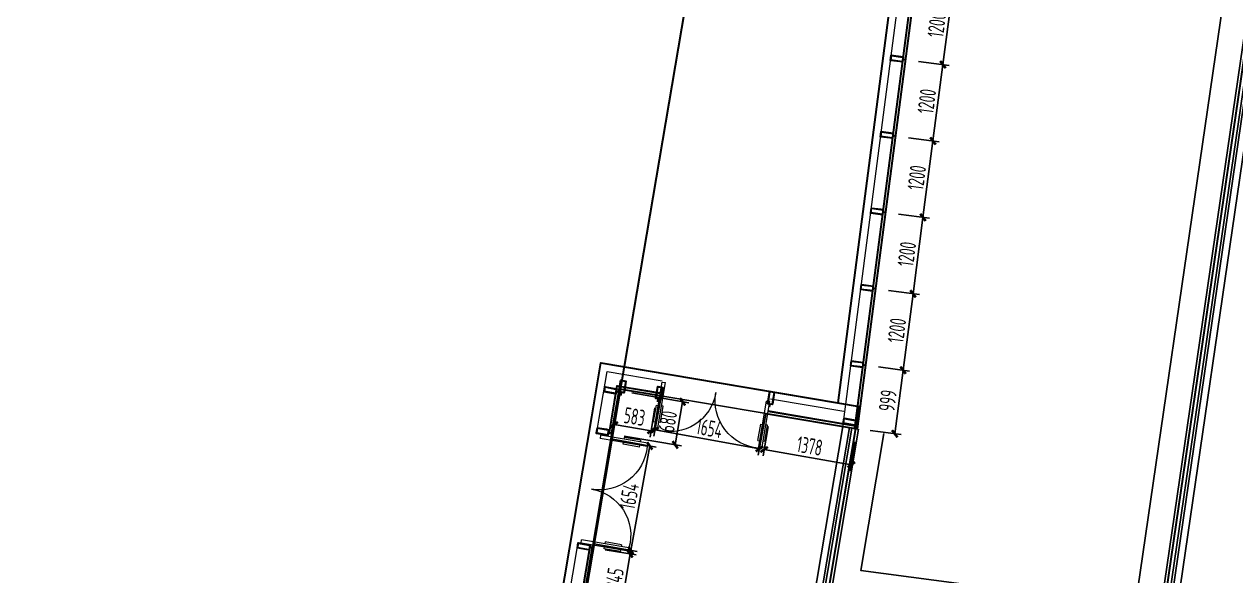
# Model space of a CAD drawing. Extents: x -936 to 12807311, y 101 to 1511157.
# Drawn here: x 12335360 to 12354236, y 1258214 to 1266803 of the extents above; entities that cross this region are included whole.
import ezdxf

# ---------------------------------------------------------------- set-up
doc = ezdxf.new("R2010")
doc.units = 0
doc.header["$LTSCALE"] = 1000
doc.header["$MEASUREMENT"] = 0
for name, color, linetype, lineweight in [('PX-GLAZ-F2$0$PX-GLAZ-F2$0$_EDO-ALUMINIUM-SECTION', 90, 'Continuous', 30), ('PX-GLAZ-F2$0$PX-GLAZ-F2$0$_EDO-ALUMINIUM-VIEW', 94, 'Continuous', 18), ('PX-GLAZ-F2$0$PX-GLAZ-F2$0$_EDO-GLASS-SECTION', 130, 'Continuous', 30), ('PX-GLAZ-F2$0$PX-GLAZ-F2$0$PX-GLAZ-F2$0$板边线', 36, 'Continuous', 30), ('PX-GLAZ-F2$0$PX-GLAZ-F2$0$WINDOW', 4, 'Continuous', 5)]:
    doc.layers.add(name, color=color, linetype=linetype, lineweight=lineweight)
for name, color, linetype in [('PX-GLAZ-F2$0$PX-GLAZ-F2$0$PX-GLAZ-F2$0$G-LINE2', 2, 'Continuous'), ('PX-GLAZ-F2$0$PX-GLAZ-F2$0$PX-GLAZ-F2$0$幕墙线', 104, 'Continuous'), ('PX-GLAZ-F2$0$PX-GLAZ-F2$0$PX-GLAZ-F2$0$平台轮廓', 3, 'Continuous'), ('PX-GLAZ-F2$0$PX-GLAZ-F2$0$PX-GLAZ-F2$0$挑檐', 53, 'Continuous'), ('PX-GLAZ-F2$0$PX-PLAN-F2-T1$0$A-DIMS-150', 1, 'Continuous'), ('PX-GLAZ-F2$0$绿化', 3, 'Continuous')]:
    doc.layers.add(name, color=color, linetype=linetype)
doc.styles.add('PX-GLAZ-F2$0$PX-PLAN-F2-T1$0$XD2008_T3', font='xd-hzs.shx', dxfattribs={"width": 0.7, "bigfont": 'xd-hztxt.shx'})
doc.dimstyles.new('PX-GLAZ-F2$0$PX-PLAN-F2-T1$0$XD300$0&&100', dxfattribs={"dimtxt": 250, "dimasz": 100, "dimexe": 100, "dimexo": 200, "dimgap": 50, "dimtad": 1, "dimdec": 0, "dimzin": 0, "dimdsep": 46, "dimtxsty": 'PX-GLAZ-F2$0$PX-PLAN-F2-T1$0$XD2008_T3', "dimblk": 'PX-GLAZ-F2$0$PX-PLAN-F2-T1$0$_ArchTick', "dimcen": 0.09, "dimclrt": 4, "dimazin": 2, "dimtfac": 1, "dimtdec": 0, "dimtix": 1, "dimtmove": 2, "dimatfit": 3, "dimfxl": 0, "dimtolj": 1, "dimtzin": 0, "dimarcsym": 0})

# ---------------------------------------------------------------- blocks, each defined once
blk = doc.blocks.new('PX-GLAZ-F2$0$PX-GLAZ-F2$0$标准块')
at = {"layer": 'PX-GLAZ-F2$0$PX-GLAZ-F2$0$_EDO-ALUMINIUM-SECTION'}
blk.add_line((0, 0), (0, -46, 0), dxfattribs=at)
at = {"layer": 'PX-GLAZ-F2$0$PX-GLAZ-F2$0$_EDO-ALUMINIUM-SECTION', "extrusion": (1.58294e-17, 0.001776, 0.999998)}
for points in [[(40, -49), (40, -85), (40, -233), (-40, -233), (-40, -85), (-40, -46), (40, -46)], [(37, -49), (37, -85), (37, -85), (37, -230), (-37, -230), (-37, -85), (-37, -85), (-37, -49), (37, -49)]]:
    blk.add_lwpolyline(points, close=True, dxfattribs=at)
blk = doc.blocks.new('PX-GLAZ-F2$0$PX-GLAZ-F2$0$$DorLib2D$00000011')
at = {"lineweight": 13}
for p, q in [((-0.55, 0.383), (-0.55, 0.221)), ((-0.483, 0.383), (-0.483, 0.221)), ((0.483, 0.396), (0.483, 0.235)), ((0.55, 0.396), (0.55, 0.235))]:
    blk.add_line(p, q, dxfattribs=at)
for p, q in [((-0.55, 0.383), (-0.533, 0.383)), ((-0.533, 0.458), (-0.533, -0.009)), ((-0.533, 0.458), (-0.5, 0.458)), ((-0.5, 0.458), (-0.5, -0.009)), ((-0.483, 0.383), (-0.5, 0.383)), ((0.483, 0.396), (0.5, 0.396)), ((0.5, 0.471), (0.5, 0.004)), ((0.533, 0.471), (0.5, 0.471)), ((0.533, 0.471), (0.533, 0.004)), ((0.55, 0.396), (0.533, 0.396)), ((-0.55, 0.221), (-0.533, 0.221)), ((-0.483, 0.221), (-0.5, 0.221)), ((0.483, 0.235), (0.5, 0.235)), ((0.55, 0.235), (0.533, 0.235)), ((0.533, 0.004), (0.5, 0.004)), ((-0.533, -0.009), (-0.5, -0.009))]:
    blk.add_line(p, q)
for centre, radius, start, end in [((0.468, 0.003), 0.468, 86.131, 179.9077), ((-0.45, 0.011), 0.45, 359.1497, 96.4455)]:
    blk.add_arc(centre, radius, start, end, dxfattribs=at)
blk = doc.blocks.new('PX-GLAZ-F2$0$PX-PLAN-F2-T1$0$_ArchTick')
at = {"color": 0, "linetype": 'ByBlock', "const_width": 0.4}
blk.add_lwpolyline([(-0.5, -0.5), (0.5, 0.5)], dxfattribs=at)
blk = doc.blocks.new('*D637')
at = {"layer": 'Defpoints', "color": 0, "transparency": 16777216}
for p in [(12344646, 1261121), (12345221, 1261024, 1), (12345127, 1260471)]:
    blk.add_point(p, dxfattribs=at)
at = {"layer": 'PX-GLAZ-F2$0$PX-PLAN-F2-T1$0$A-DIMS-150', "color": 0, "lineweight": -2, "transparency": 16777216}
for p, q in [((12344612, 1260924), (12344535, 1260469)), ((12345187, 1260827), (12345110, 1260372)), ((12344552, 1260568), (12345127, 1260471))]:
    blk.add_line(p, q, dxfattribs=at)
at = {"layer": 'PX-GLAZ-F2$0$PX-PLAN-F2-T1$0$A-DIMS-150', "color": 0, "lineweight": -2, "transparency": 16777216, "xscale": 100, "yscale": 100, "zscale": 100}
for p, rotation in [((12344552, 1260568), 170.3959303558285), ((12345127, 1260471), 350.3959303558285)]:
    blk.add_blockref('PX-GLAZ-F2$0$PX-PLAN-F2-T1$0$_ArchTick', p, dxfattribs=dict(at, rotation=rotation))
at = {"layer": 'PX-GLAZ-F2$0$PX-PLAN-F2-T1$0$A-DIMS-150', "color": 4, "transparency": 16777216, "insert": (12344869, 1260692), "char_height": 250, "attachment_point": 5, "rotation": 350.3959, "style": 'PX-GLAZ-F2$0$PX-PLAN-F2-T1$0$XD2008_T3'}
blk.add_mtext('\\A1;583', dxfattribs=at)
blk = doc.blocks.new('*D638')
at = {"layer": 'Defpoints', "color": 0, "transparency": 16777216}
for p in [(12345322, 1261226, 0), (12346949, 1260930, 0), (12346815, 1260191)]:
    blk.add_point(p, dxfattribs=at)
at = {"layer": 'PX-GLAZ-F2$0$PX-PLAN-F2-T1$0$A-DIMS-150', "color": 0, "lineweight": -2, "transparency": 16777216}
for p, q in [((12345287, 1261029), (12345170, 1260388)), ((12346914, 1260733), (12346797, 1260092)), ((12345188, 1260487), (12346815, 1260191))]:
    blk.add_line(p, q, dxfattribs=at)
at = {"layer": 'PX-GLAZ-F2$0$PX-PLAN-F2-T1$0$A-DIMS-150', "color": 0, "lineweight": -2, "transparency": 16777216, "xscale": 100, "yscale": 100, "zscale": 100}
for p, rotation in [((12345188, 1260487), 169.6885021992468), ((12346815, 1260191), 349.6885021992468)]:
    blk.add_blockref('PX-GLAZ-F2$0$PX-PLAN-F2-T1$0$_ArchTick', p, dxfattribs=dict(at, rotation=rotation))
at = {"layer": 'PX-GLAZ-F2$0$PX-PLAN-F2-T1$0$A-DIMS-150', "color": 4, "transparency": 16777216, "insert": (12346033, 1260511), "char_height": 250, "attachment_point": 5, "rotation": 349.6885, "style": 'PX-GLAZ-F2$0$PX-PLAN-F2-T1$0$XD2008_T3'}
blk.add_mtext('\\A1;1654', dxfattribs=at)
blk = doc.blocks.new('*D639')
at = {"layer": 'Defpoints', "color": 0, "transparency": 16777216}
for p in [(12346985, 1260733, 1), (12348342, 1260496), (12348246, 1259943)]:
    blk.add_point(p, dxfattribs=at)
at = {"layer": 'PX-GLAZ-F2$0$PX-PLAN-F2-T1$0$A-DIMS-150', "color": 0, "lineweight": -2, "transparency": 16777216}
for p, q in [((12346950, 1260536), (12346871, 1260082)), ((12346888, 1260180), (12348246, 1259943)), ((12348308, 1260299), (12348228, 1259845))]:
    blk.add_line(p, q, dxfattribs=at)
at = {"layer": 'PX-GLAZ-F2$0$PX-PLAN-F2-T1$0$A-DIMS-150', "color": 0, "lineweight": -2, "transparency": 16777216, "xscale": 100, "yscale": 100, "zscale": 100}
for p, rotation in [((12346888, 1260180), 170.1046535220368), ((12348246, 1259943), 350.1046535220368)]:
    blk.add_blockref('PX-GLAZ-F2$0$PX-PLAN-F2-T1$0$_ArchTick', p, dxfattribs=dict(at, rotation=rotation))
at = {"layer": 'PX-GLAZ-F2$0$PX-PLAN-F2-T1$0$A-DIMS-150', "color": 4, "transparency": 16777216, "insert": (12347597, 1260234), "char_height": 250, "attachment_point": 5, "rotation": 350.1047, "style": 'PX-GLAZ-F2$0$PX-PLAN-F2-T1$0$XD2008_T3'}
blk.add_mtext('\\A1;1378', dxfattribs=at)
blk = doc.blocks.new('*D679')
at = {"layer": 'Defpoints', "color": 0, "transparency": 16777216}
for p in [(12349248, 1267440, 41), (12349093, 1266250, 41), (12349673, 1266175)]:
    blk.add_point(p, dxfattribs=at)
at = {"layer": 'PX-GLAZ-F2$0$PX-PLAN-F2-T1$0$A-DIMS-150', "color": 0, "lineweight": -2, "transparency": 16777216}
for p, q in [((12349446, 1267415), (12349927, 1267352)), ((12349828, 1267365), (12349673, 1266175)), ((12349291, 1266225), (12349772, 1266162))]:
    blk.add_line(p, q, dxfattribs=at)
at = {"layer": 'PX-GLAZ-F2$0$PX-PLAN-F2-T1$0$A-DIMS-150', "color": 0, "lineweight": -2, "transparency": 16777216, "xscale": 100, "yscale": 100, "zscale": 100}
for p, rotation in [((12349828, 1267365), 82.57311353580415), ((12349673, 1266175), 262.5731135358042)]:
    blk.add_blockref('PX-GLAZ-F2$0$PX-PLAN-F2-T1$0$_ArchTick', p, dxfattribs=dict(at, rotation=rotation))
at = {"layer": 'PX-GLAZ-F2$0$PX-PLAN-F2-T1$0$A-DIMS-150', "color": 4, "transparency": 16777216, "insert": (12349577, 1266792), "char_height": 250, "attachment_point": 5, "rotation": 82.5731, "style": 'PX-GLAZ-F2$0$PX-PLAN-F2-T1$0$XD2008_T3'}
blk.add_mtext('\\A1;1200', dxfattribs=at)
blk = doc.blocks.new('*D680')
at = {"layer": 'Defpoints', "color": 0, "transparency": 16777216}
for p in [(12349093, 1266250, 41), (12348937, 1265061), (12349518, 1264985)]:
    blk.add_point(p, dxfattribs=at)
at = {"layer": 'PX-GLAZ-F2$0$PX-PLAN-F2-T1$0$A-DIMS-150', "color": 0, "lineweight": -2, "transparency": 16777216}
for p, q in [((12349291, 1266225), (12349772, 1266162)), ((12349673, 1266175), (12349518, 1264985)), ((12349135, 1265035), (12349617, 1264972))]:
    blk.add_line(p, q, dxfattribs=at)
at = {"layer": 'PX-GLAZ-F2$0$PX-PLAN-F2-T1$0$A-DIMS-150', "color": 0, "lineweight": -2, "transparency": 16777216, "xscale": 100, "yscale": 100, "zscale": 100}
for p, rotation in [((12349673, 1266175), 82.57311353580415), ((12349518, 1264985), 262.5731135358042)]:
    blk.add_blockref('PX-GLAZ-F2$0$PX-PLAN-F2-T1$0$_ArchTick', p, dxfattribs=dict(at, rotation=rotation))
at = {"layer": 'PX-GLAZ-F2$0$PX-PLAN-F2-T1$0$A-DIMS-150', "color": 4, "transparency": 16777216, "insert": (12349422, 1265603), "char_height": 250, "attachment_point": 5, "rotation": 82.5731, "style": 'PX-GLAZ-F2$0$PX-PLAN-F2-T1$0$XD2008_T3'}
blk.add_mtext('\\A1;1200', dxfattribs=at)
blk = doc.blocks.new('*D681')
at = {"layer": 'Defpoints', "color": 0, "transparency": 16777216}
for p in [(12348937, 1265061), (12348782, 1263871), (12349362, 1263795)]:
    blk.add_point(p, dxfattribs=at)
at = {"layer": 'PX-GLAZ-F2$0$PX-PLAN-F2-T1$0$A-DIMS-150', "color": 0, "lineweight": -2, "transparency": 16777216}
for p, q in [((12349135, 1265035), (12349617, 1264972)), ((12349518, 1264985), (12349362, 1263795)), ((12348980, 1263845), (12349462, 1263782))]:
    blk.add_line(p, q, dxfattribs=at)
at = {"layer": 'PX-GLAZ-F2$0$PX-PLAN-F2-T1$0$A-DIMS-150', "color": 0, "lineweight": -2, "transparency": 16777216, "xscale": 100, "yscale": 100, "zscale": 100}
for p, rotation in [((12349518, 1264985), 82.57311353580415), ((12349362, 1263795), 262.5731135358042)]:
    blk.add_blockref('PX-GLAZ-F2$0$PX-PLAN-F2-T1$0$_ArchTick', p, dxfattribs=dict(at, rotation=rotation))
at = {"layer": 'PX-GLAZ-F2$0$PX-PLAN-F2-T1$0$A-DIMS-150', "color": 4, "transparency": 16777216, "insert": (12349266, 1264413), "char_height": 250, "attachment_point": 5, "rotation": 82.5731, "style": 'PX-GLAZ-F2$0$PX-PLAN-F2-T1$0$XD2008_T3'}
blk.add_mtext('\\A1;1200', dxfattribs=at)
blk = doc.blocks.new('*D682')
at = {"layer": 'Defpoints', "color": 0, "transparency": 16777216}
for p in [(12348782, 1263871), (12348627, 1262681, 41), (12349207, 1262605)]:
    blk.add_point(p, dxfattribs=at)
at = {"layer": 'PX-GLAZ-F2$0$PX-PLAN-F2-T1$0$A-DIMS-150', "color": 0, "lineweight": -2, "transparency": 16777216}
for p, q in [((12348980, 1263845), (12349462, 1263782)), ((12349362, 1263795), (12349207, 1262605)), ((12348826, 1262655), (12349307, 1262592))]:
    blk.add_line(p, q, dxfattribs=at)
at = {"layer": 'PX-GLAZ-F2$0$PX-PLAN-F2-T1$0$A-DIMS-150', "color": 0, "lineweight": -2, "transparency": 16777216, "xscale": 100, "yscale": 100, "zscale": 100}
for p, rotation in [((12349362, 1263795), 82.57311353580415), ((12349207, 1262605), 262.5731135358042)]:
    blk.add_blockref('PX-GLAZ-F2$0$PX-PLAN-F2-T1$0$_ArchTick', p, dxfattribs=dict(at, rotation=rotation))
at = {"layer": 'PX-GLAZ-F2$0$PX-PLAN-F2-T1$0$A-DIMS-150', "color": 4, "transparency": 16777216, "insert": (12349111, 1263223), "char_height": 250, "attachment_point": 5, "rotation": 82.5731, "style": 'PX-GLAZ-F2$0$PX-PLAN-F2-T1$0$XD2008_T3'}
blk.add_mtext('\\A1;1200', dxfattribs=at)
blk = doc.blocks.new('*D683')
at = {"layer": 'Defpoints', "color": 0, "transparency": 16777216}
for p in [(12348627, 1262681, 41), (12348471, 1261491, 41), (12349052, 1261415)]:
    blk.add_point(p, dxfattribs=at)
at = {"layer": 'PX-GLAZ-F2$0$PX-PLAN-F2-T1$0$A-DIMS-150', "color": 0, "lineweight": -2, "transparency": 16777216}
for p, q in [((12348826, 1262655), (12349307, 1262592)), ((12349207, 1262605), (12349052, 1261415)), ((12348670, 1261465), (12349151, 1261402))]:
    blk.add_line(p, q, dxfattribs=at)
at = {"layer": 'PX-GLAZ-F2$0$PX-PLAN-F2-T1$0$A-DIMS-150', "color": 0, "lineweight": -2, "transparency": 16777216, "xscale": 100, "yscale": 100, "zscale": 100}
for p, rotation in [((12349207, 1262605), 82.57311353580415), ((12349052, 1261415), 262.5731135358042)]:
    blk.add_blockref('PX-GLAZ-F2$0$PX-PLAN-F2-T1$0$_ArchTick', p, dxfattribs=dict(at, rotation=rotation))
at = {"layer": 'PX-GLAZ-F2$0$PX-PLAN-F2-T1$0$A-DIMS-150', "color": 4, "transparency": 16777216, "insert": (12348956, 1262033), "char_height": 250, "attachment_point": 5, "rotation": 82.5731, "style": 'PX-GLAZ-F2$0$PX-PLAN-F2-T1$0$XD2008_T3'}
blk.add_mtext('\\A1;1200', dxfattribs=at)
blk = doc.blocks.new('*D684')
at = {"layer": 'Defpoints', "color": 0, "transparency": 16777216}
for p in [(12348473, 1261491, -151), (12348343, 1260500, 41), (12348923, 1260425)]:
    blk.add_point(p, dxfattribs=at)
at = {"layer": 'PX-GLAZ-F2$0$PX-PLAN-F2-T1$0$A-DIMS-150', "color": 0, "lineweight": -2, "transparency": 16777216}
for p, q in [((12348672, 1261465), (12349151, 1261402)), ((12349052, 1261415), (12348923, 1260425)), ((12348541, 1260474), (12349022, 1260412))]:
    blk.add_line(p, q, dxfattribs=at)
at = {"layer": 'PX-GLAZ-F2$0$PX-PLAN-F2-T1$0$A-DIMS-150', "color": 0, "lineweight": -2, "transparency": 16777216, "xscale": 100, "yscale": 100, "zscale": 100}
for p, rotation in [((12349052, 1261415), 82.57311353580405), ((12348923, 1260425), 262.5731135358041)]:
    blk.add_blockref('PX-GLAZ-F2$0$PX-PLAN-F2-T1$0$_ArchTick', p, dxfattribs=dict(at, rotation=rotation))
at = {"layer": 'PX-GLAZ-F2$0$PX-PLAN-F2-T1$0$A-DIMS-150', "color": 4, "transparency": 16777216, "insert": (12348814, 1260942), "char_height": 250, "attachment_point": 5, "rotation": 82.5731, "style": 'PX-GLAZ-F2$0$PX-PLAN-F2-T1$0$XD2008_T3'}
blk.add_mtext('\\A1;999', dxfattribs=at)
blk = doc.blocks.new('*D581')
at = {"layer": 'Defpoints', "color": 0, "transparency": 16777216}
for p in [(12344215, 1258652, 41), (12344798, 1258555), (12344076, 1257819, 48)]:
    blk.add_point(p, dxfattribs=at)
at = {"layer": 'PX-GLAZ-F2$0$PX-PLAN-F2-T1$0$A-DIMS-150', "color": 0, "lineweight": -2, "transparency": 16777216}
for p, q in [((12344412, 1258619), (12344896, 1258539)), ((12344659, 1257722), (12344798, 1258555)), ((12344273, 1257786), (12344757, 1257705))]:
    blk.add_line(p, q, dxfattribs=at)
at = {"layer": 'PX-GLAZ-F2$0$PX-PLAN-F2-T1$0$A-DIMS-150', "color": 0, "lineweight": -2, "transparency": 16777216, "xscale": 100, "yscale": 100, "zscale": 100}
for p, rotation in [((12344798, 1258555), 80.5377125709371), ((12344659, 1257722), 260.5377125709372)]:
    blk.add_blockref('PX-GLAZ-F2$0$PX-PLAN-F2-T1$0$_ArchTick', p, dxfattribs=dict(at, rotation=rotation))
at = {"layer": 'PX-GLAZ-F2$0$PX-PLAN-F2-T1$0$A-DIMS-150', "color": 4, "transparency": 16777216, "insert": (12344555, 1258167), "char_height": 250, "attachment_point": 5, "rotation": 80.5377, "style": 'PX-GLAZ-F2$0$PX-PLAN-F2-T1$0$XD2008_T3'}
blk.add_mtext('\\A1;845', dxfattribs=at)
blk = doc.blocks.new('*D582')
at = {"layer": 'Defpoints', "color": 0, "transparency": 16777216}
for p in [(12344336, 1260375, 49), (12345105, 1260236), (12344040, 1258749, 49)]:
    blk.add_point(p, dxfattribs=at)
at = {"layer": 'PX-GLAZ-F2$0$PX-PLAN-F2-T1$0$A-DIMS-150', "color": 0, "lineweight": -2, "transparency": 16777216}
for p, q in [((12344532, 1260340), (12345203, 1260218)), ((12344809, 1258609), (12345105, 1260236)), ((12344237, 1258713), (12344907, 1258591))]:
    blk.add_line(p, q, dxfattribs=at)
at = {"layer": 'PX-GLAZ-F2$0$PX-PLAN-F2-T1$0$A-DIMS-150', "color": 0, "lineweight": -2, "transparency": 16777216, "xscale": 100, "yscale": 100, "zscale": 100}
for p, rotation in [((12345105, 1260236), 79.68870970964466), ((12344809, 1258609), 259.6887097096446)]:
    blk.add_blockref('PX-GLAZ-F2$0$PX-PLAN-F2-T1$0$_ArchTick', p, dxfattribs=dict(at, rotation=rotation))
at = {"layer": 'PX-GLAZ-F2$0$PX-PLAN-F2-T1$0$A-DIMS-150', "color": 4, "transparency": 16777216, "insert": (12344784, 1259453), "char_height": 250, "attachment_point": 5, "rotation": 79.6887, "style": 'PX-GLAZ-F2$0$PX-PLAN-F2-T1$0$XD2008_T3'}
blk.add_mtext('\\A1;1654', dxfattribs=at)
blk = doc.blocks.new('*D583')
at = {"layer": 'Defpoints', "color": 0, "transparency": 16777216}
for p in [(12344627, 1261094, 41), (12344511, 1260423, 41), (12345502, 1260253)]:
    blk.add_point(p, dxfattribs=at)
at = {"layer": 'PX-GLAZ-F2$0$PX-PLAN-F2-T1$0$A-DIMS-150', "color": 0, "lineweight": -2, "transparency": 16777216}
for p, q in [((12344824, 1261060), (12345716, 1260907)), ((12345617, 1260924), (12345502, 1260253)), ((12344709, 1260390), (12345601, 1260236))]:
    blk.add_line(p, q, dxfattribs=at)
at = {"layer": 'PX-GLAZ-F2$0$PX-PLAN-F2-T1$0$A-DIMS-150', "color": 0, "lineweight": -2, "transparency": 16777216, "xscale": 100, "yscale": 100, "zscale": 100}
for p, rotation in [((12345617, 1260924), 80.2618458540663), ((12345502, 1260253), 260.2618458540663)]:
    blk.add_blockref('PX-GLAZ-F2$0$PX-PLAN-F2-T1$0$_ArchTick', p, dxfattribs=dict(at, rotation=rotation))
at = {"layer": 'PX-GLAZ-F2$0$PX-PLAN-F2-T1$0$A-DIMS-150', "color": 4, "transparency": 16777216, "insert": (12345387, 1260618), "char_height": 250, "attachment_point": 5, "rotation": 80.2618, "style": 'PX-GLAZ-F2$0$PX-PLAN-F2-T1$0$XD2008_T3'}
blk.add_mtext('\\A1;680', dxfattribs=at)
blk = doc.blocks.new('PX-GLAZ-F2')
at = {"layer": 'PX-GLAZ-F2$0$绿化', "ltscale": 100}
h = blk.add_hatch(dxfattribs=at)
h.set_pattern_fill('CROSS', color=256, scale=200)
h.set_pattern_definition([(0, (0, 0), (317.5, 317.5), [158.75, -476.25]), (90, (79.38, -79.38), (-317.5, 317.5), [158.75, -476.25])])
edge = h.paths.add_edge_path()
edge.add_spline(control_points=[(12248706, 1227659.1), (12249131.2, 1228506.9), (12249645.7, 1229303.6), (12250243.3, 1230039.9)], knot_values=[0, 0, 0, 0, 0.216924, 0.216924, 0.216924, 0.216924], weights=[1, 0.9960825, 0.9960825, 1], degree=3, periodic=0)
edge.add_spline(control_points=[(12250243.3, 1230039.9), (12252309.9, 1232880.9), (12254376.5, 1235721.8), (12256443.1, 1238562.8)], knot_values=[0.216924, 0.216924, 0.216924, 0.216924, 1.216924, 1.216924, 1.216924, 1.216924], weights=[1, 1, 1, 1], degree=3, periodic=0)
edge.add_spline(control_points=[(12256443.1, 1238562.8), (12256855.1, 1239129.1), (12257479, 1239447.2), (12258179.2, 1239448.1)], knot_values=[1.216924, 1.216924, 1.216924, 1.216924, 2.1576116, 2.1576116, 2.1576116, 2.1576116], weights=[1, 0.9276084, 0.9276084, 1], degree=3, periodic=0)
edge.add_spline(control_points=[(12258179.2, 1239448.1), (12258879.5, 1239448.9), (12259504.2, 1239132.3), (12259917.5, 1238567)], knot_values=[2.1576116, 2.1576116, 2.1576116, 2.1576116, 3.0982992, 3.0982992, 3.0982992, 3.0982992], weights=[1, 0.9276084, 0.9276084, 1], degree=3, periodic=0)
edge.add_spline(control_points=[(12259917.5, 1238567), (12260548, 1237710.5), (12261178.5, 1236854), (12261808.9, 1235997.5)], knot_values=[3.0982992, 3.0982992, 3.0982992, 3.0982992, 4.0982992, 4.0982992, 4.0982992, 4.0982992], weights=[1, 1, 1, 1], degree=3, periodic=0)
edge.add_spline(control_points=[(12261808.9, 1235997.5), (12263521.2, 1233671.3), (12265804.9, 1231902.8), (12268485.4, 1230826.9)], knot_values=[4.0982992, 4.0982992, 4.0982992, 4.0982992, 4.6528594, 4.6528594, 4.6528594, 4.6528594], weights=[1, 0.9745357, 0.9745357, 1], degree=3, periodic=0)
edge.add_spline(control_points=[(12268485.4, 1230826.9), (12268662.4, 1231007.2), (12268731.6, 1231250.2), (12268676.3, 1231496.7)], knot_values=[4.6528594, 4.6528594, 4.6528594, 4.6528594, 5.6498533, 5.6498533, 5.6498533, 5.6498533], weights=[1, 0.9188681, 0.9188681, 1], degree=3, periodic=0)
edge.add_spline(control_points=[(12268676.3, 1231496.7), (12268617.1, 1231738.6), (12268468.8, 1231938.7), (12268254.4, 1232065.5)], knot_values=[5.6498533, 5.6498533, 5.6498533, 5.6498533, 6.4465126, 6.4465126, 6.4465126, 6.4465126], weights=[1, 0.9478068, 0.9478068, 1], degree=3, periodic=0)
edge.add_spline(control_points=[(12268254.4, 1232065.5), (12267103.1, 1232776.1), (12266083.6, 1233665.5), (12265223.4, 1234709.7)], knot_values=[6.4465126, 6.4465126, 6.4465126, 6.4465126, 6.7752636, 6.7752636, 6.7752636, 6.7752636], weights=[1, 0.9910138, 0.9910138, 1], degree=3, periodic=0)
edge.add_spline(control_points=[(12265223.4, 1234709.7), (12264096, 1236051.5), (12262129.6, 1238391.9), (12260372, 1242231), (12256480.6, 1243543.3), (12252849.4, 1241495), (12250340.6, 1238037), (12248070.6, 1234565), (12247519.7, 1230670.2), (12248353, 1228555.3), (12248706, 1227659.1)], knot_values=[6.7752636, 6.7752636, 6.7752636, 6.7752636, 5292.8749688, 9226.3852839, 12034.2999802, 16515.783225, 20509.8368597, 24941.2220346, 28831.152857, 31691.1016259, 31691.1016259, 31691.1016259, 31691.1016259], weights=[1, 1, 1, 1, 1, 1, 1, 1, 1, 1, 1], degree=3, periodic=0)
edge = h.paths.add_edge_path()
edge.add_line((12350572.1, 1250171.9), (12345847.5, 1250548.3))
edge.add_line((12345847.5, 1250548.3), (12342141.8, 1229321))
edge.add_arc((12336175.4, 1230692.1), 6121.9, 302.60421, 347.05847, ccw=False)
edge.add_arc((12345389.7, 1216855.3), 10503.8, 124.27677, 148.99986)
edge.add_arc((12344287.8, 1217517.4), 9218.3, 148.99986, 195.78563)
edge.add_arc((12226671.4, 1184267.2), 113007.7, 14.3349, 15.785626, ccw=False)
edge.add_arc((12324166, 1209181.5), 12380.1, -17.80782, 14.3349, ccw=False)
edge.add_line((12335952.9, 1205395.4), (12334257.7, 1200117.8))
edge.add_arc((12334246.6, 1197712), 2405.9, 11.27506, 89.73573, ccw=False)
edge.add_arc((12335021.7, 1197866.5), 1615.6, -9.56278, 11.27506, ccw=False)
edge.add_arc((12318788.1, 1200601.3), 18077.9, 349.66451, 350.43722, ccw=False)
edge.add_line((12336572.7, 1197357.9), (12337158.7, 1197228.4))
edge.add_line((12337158.7, 1197228.4), (12338932.8, 1205257.3))
edge.add_arc((12331756, 1206843.1), 7350, 347.53975, 385.14259)
edge.add_line((12338409.6, 1209966), (12337135.1, 1212681.5))
edge.add_arc((12343155, 1215506.9), 6650, 136.3842, 205.14259, ccw=False)
edge.add_line((12338340.5, 1220094.1), (12341350.4, 1223253.1))
edge.add_arc((12336029.1, 1228323.2), 7350, 316.3842, 350.09754)
edge.add_line((12343269.6, 1227059.2), (12347090.2, 1248944.5))
edge.add_line((12347090.2, 1248944.5), (12351754.6, 1248573))
edge.add_arc((12350316, 1248745.8), 1448.9, 353.14964, 439.81841)
edge = h.paths.add_edge_path()
edge.add_line((12329890.5, 1220636.8), (12332760, 1212631.4))
edge.add_line((12332760, 1212631.4), (12329676.6, 1211775.2))
edge.add_line((12329676.6, 1211775.2), (12331314.6, 1212230))
edge.add_line((12331314.6, 1212230), (12332557.8, 1207752.6))
edge.add_line((12332557.8, 1207752.6), (12330392.5, 1207151.4))
edge.add_arc((12335853.3, 1214426.6), 9096.6, 186.95866, 233.10806, ccw=False)
edge.add_arc((12340898.8, 1215042.4), 14179.5, 162.97302, 186.95866, ccw=False)
edge.add_arc((12329376.2, 1218571.1), 2128.8, 76.01983, 162.97302, ccw=False)
edge = h.paths.add_edge_path()
edge.add_spline(control_points=[(12297159.8, 1230058.2), (12297328.4, 1230848.4), (12297611.5, 1232175), (12298661.8, 1234113.7), (12300752.4, 1233643.1), (12302179.5, 1231710.5), (12305502.7, 1231446.7), (12308858, 1230950.4), (12312135.6, 1229259.9), (12315220.2, 1226420), (12318080.9, 1222865.1), (12322418.9, 1219690.6), (12322542.4, 1214282.7), (12320895.5, 1209063.7), (12315723.8, 1207150.9), (12311909, 1207413.1), (12309758.9, 1207758.4), (12309129.1, 1207859.5), (12310995.9, 1207584.2), (12312844.4, 1207963.6), (12314451.8, 1208952), (12317354.8, 1210737), (12318732.3, 1213854), (12318097.8, 1217202.3), (12317569.7, 1221919.1), (12314841.7, 1225803.1), (12310583.9, 1227900.3), (12307035.2, 1229914.1), (12303029.1, 1230689.2), (12298985.3, 1230144.5), (12298893.7, 1229984.7), (12298802.1, 1229824.9), (12298710.5, 1229665.1), (12298697.1, 1229625.6), (12298683.7, 1229586), (12298670.3, 1229546.5), (12298166.8, 1229717.1), (12297663.3, 1229887.7), (12297159.8, 1230058.2)], knot_values=[0, 0, 0, 0, 2509.7004078, 4213.3598332, 5630.1776835, 7984.5189108, 11137.8176945, 14924.0914678, 18297.5573608, 21965.6588708, 27403.8026942, 32175.7889264, 37032.3805134, 42474.2608416, 47438.6991661, 52055.119781, 53967.6326245, 53967.6326245, 53967.6326245, 53968.3303403, 53968.3303403, 53968.3303403, 53969.5371147, 53969.5371147, 53969.5371147, 53970.5387264, 53970.5387264, 53970.5387264, 53971.188756, 53971.188756, 53971.188756, 53972.188756, 53972.188756, 53972.188756, 53973.188756, 53973.188756, 53973.188756, 53974.188756, 53974.188756, 53974.188756, 53974.188756], weights=[1, 1, 1, 1, 1, 1, 1, 1, 1, 1, 1, 1, 1, 1, 1, 1, 1, 1, 0.9598425, 0.9598425, 1, 0.8822789, 0.8822789, 1, 0.9181306, 0.9181306, 1, 0.9650973, 0.9650973, 1, 1, 1, 1, 1, 1, 1, 1, 1, 1], degree=3, periodic=0)
edge = h.paths.add_edge_path()
edge.add_arc((12264417, 1231062), 31784.2, 288.69408, 306.13039)
edge.add_arc((12282712.2, 1205688.8), 536.1, 326.20587, 388.29705)
edge.add_arc((12282257.3, 1205342), 1104.7, 32.95484, 44.08798)
edge.add_arc((12296904.8, 1178998.3), 30446.8, 117.06634, 124.81688)
edge.add_arc((12270335.2, 1229379), 26995.3, 242.81788, 289.89359, ccw=False)
edge.add_arc((12269712.4, 1219643.1), 18465.3, 214.97876, 230.64533, ccw=False)
edge.add_arc((12280518, 1228316.3), 32304.1, 208.46123, 216.59643, ccw=False)
edge.add_line((12252118.2, 1212921.4), (12251073.7, 1212284.2))
edge.add_arc((12251548.3, 1211765), 703.4, 132.4299, 196.5559)
edge.add_arc((12269478.4, 1221332.5), 21012.7, 207.7011, 284.11957)
edge = h.paths.add_edge_path()
edge.add_arc((12233920.3, 1265851.6), 16144.8, -7.15606, 23.05907, ccw=False)
edge.add_arc((12272144.2, 1259604.6), 22605.3, 169.19974, 186.44518)
edge.add_line((12249681.8, 1257067.1), (12250208.3, 1252638.7))
edge.add_line((12250208.3, 1252638.7), (12250862.7, 1252716.6))
edge.add_arc((12273478.7, 1255109.2), 22742.2, 165.02933, 186.03914, ccw=False)
edge.add_arc((12521635.5, 1188752), 279617.8, 164.395979, 165.029333, ccw=False)
edge.add_arc((12246304.4, 1265646.6), 6249.3, 344.39598, 373.49578)
edge.add_arc((12241392.1, 1264467.7), 11301.1, 13.49578, 45.22187)
edge.add_line((12249352.2, 1272489.7), (12248777.5, 1272176.5))
edge.add_spline(control_points=[(12272311.3, 1185673.5), (12273059.3, 1190105.5), (12273807.4, 1194537.4), (12273916.6, 1195057.1), (12273551.9, 1195443.1), (12273187.2, 1195829.1), (12272662.2, 1195749.5), (12269776.4, 1195164.7), (12266890.5, 1194579.8), (12265653.8, 1194222), (12265338.4, 1192973.8), (12264835.5, 1189992.8), (12264332.5, 1187011.7), (12264187.7, 1185999.1), (12265170.5, 1185715.3), (12268131.7, 1185215.7), (12271092.9, 1184716.1), (12272121.2, 1184661.4), (12272311.3, 1185673.5)], knot_values=[0, 0, 0, 1, 1, 1.9642314, 1.9642314, 2.9284628, 2.9284628, 3.9284628, 3.9284628, 4.9701511, 4.9701511, 5.9701511, 5.9701511, 7.4018385, 7.4018385, 8.4018385, 8.4018385, 9.840172, 9.840172, 9.840172], weights=[1, 1, 1, 0.886016, 1, 0.886016, 1, 1, 1, 0.8673994, 1, 1, 1, 0.7545398, 1, 1, 1, 0.7523549, 1], degree=2, periodic=0)
at = {"layer": 'PX-GLAZ-F2$0$PX-GLAZ-F2$0$_EDO-ALUMINIUM-VIEW'}
for points in [[(12348297, 1260506), (12350133.6, 1274585.5, 0.1994372), (12348661.1, 1280032.7, 0.1886803), (12344064.3, 1282788.9), (12340714, 1283356.7)], [(12348111.5, 1260530.2), (12349948.1, 1274609.7, 0.1994372), (12348513.1, 1279918.3, 0.1886803), (12344033.1, 1282604.4), (12340682.7, 1283172.2)]]:
    blk.add_lwpolyline(points, format="xyb", dxfattribs=at)
for points, elevation in [([(12344282.3, 1260451.5), (12344318.7, 1260666.7), (12344441.5, 1261394.2), (12345299.4, 1261249.4)], 41.4), ([(12344466.1, 1260420.5), (12344502.6, 1260635.7), (12344594.3, 1261179.3), (12345268.3, 1261065.6)], 41.4), ([(12346986.1, 1260969.3), (12348129.3, 1260776.4)], 1.5), ([(12346952.8, 1260785.5), (12348350, 1260549.8)], 2.9)]:
    blk.add_lwpolyline(points, dxfattribs=dict(at, elevation=elevation))
at = {"layer": 'PX-GLAZ-F2$0$PX-GLAZ-F2$0$_EDO-ALUMINIUM-VIEW', "elevation": 41.4}
for points in [[(12341277.8, 1242633.8, 0.000176), (12341283.3, 1242670.5), (12343992.7, 1258729.4)], [(12341462.1, 1242603, 0.0001825), (12341467.8, 1242641.3), (12344176.9, 1258698.3)]]:
    blk.add_lwpolyline(points, format="xyb", dxfattribs=at)
at = {"layer": 'PX-GLAZ-F2$0$PX-GLAZ-F2$0$_EDO-GLASS-SECTION', "elevation": 41.4}
for points in [[(12340357.2, 1235801.2), (12352887.6, 1309653.9)], [(12344472, 1260419.5), (12344508.5, 1260634.7), (12344599.2, 1261172.4), (12345267.3, 1261059.7)], [(12344511.5, 1260412.9), (12344547.9, 1260628), (12344632, 1261126.3), (12345260.7, 1261020.2)], [(12346944.6, 1260736.1), (12348343.6, 1260500.1)], [(12346951.3, 1260775.5), (12348309.1, 1260546.5)]]:
    blk.add_lwpolyline(points, dxfattribs=at)
at = {"layer": 'PX-GLAZ-F2$0$PX-GLAZ-F2$0$_EDO-GLASS-SECTION'}
for points in [[(12348302.4, 1260505.3), (12350138.9, 1274584.8, 0.1994372), (12348665.4, 1280036, 0.1886803), (12344065.1, 1282794.2), (12340714.9, 1283362)], [(12348342, 1260500.2), (12350178.6, 1274579.6, 0.1994372), (12348697.1, 1280060.4, 0.1886803), (12344071.8, 1282833.7), (12340723, 1283398.6)]]:
    blk.add_lwpolyline(points, format="xyb", dxfattribs=at)
for points, elevation in [([(12341466.9, 1242602.1, 0.0001829), (12341472.6, 1242640.5), (12344181.7, 1258697.5)], 41.4), ([(12341505.7, 1242595.8, 0.0001841), (12341511.4, 1242634.4), (12344220.5, 1258691)], 48.8)]:
    blk.add_lwpolyline(points, format="xyb", dxfattribs=dict(at, elevation=elevation))
at = {"layer": 'PX-GLAZ-F2$0$PX-GLAZ-F2$0$PX-GLAZ-F2$0$G-LINE2'}
for points in [[(12348216.4, 1260520.8), (12347762.5, 1257830.7), (12353128.4, 1257117.5), (12356643.2, 1281243.6)], [(12348255.8, 1260514.1), (12347808.9, 1257864.9), (12353094.5, 1257162.4), (12356597, 1281204.1)]]:
    blk.add_lwpolyline(points, dxfattribs=at)
at = {"layer": 'PX-GLAZ-F2$0$PX-GLAZ-F2$0$PX-GLAZ-F2$0$幕墙线'}
blk.add_lwpolyline([(12350178.6, 1274579.6), (12348342, 1260500.2), (12344631.3, 1261126.2), (12344547.2, 1260628), (12344199.6, 1258567.5), (12341511.4, 1242634.2, -0.009871), (12341163.2, 1240570.3)], format="xyb", dxfattribs=at)
at = {"layer": 'PX-GLAZ-F2$0$PX-GLAZ-F2$0$PX-GLAZ-F2$0$平台轮廓'}
blk.add_lwpolyline([(12348753.3, 1260430.8), (12348393.4, 1258297.2), (12352666.2, 1257729.3), (12356013.5, 1280705.6)], dxfattribs=at)
at = {"layer": 'PX-GLAZ-F2$0$PX-GLAZ-F2$0$PX-GLAZ-F2$0$挑檐'}
for points in [[(12348112.9, 1260538.3), (12347640.9, 1257740.9), (12353217.4, 1256999.8), (12356764.4, 1281347.1)], [(12348359.4, 1260496.7), (12347930.5, 1257954.6), (12353005.6, 1257280.1), (12356475.8, 1281100.6)]]:
    blk.add_lwpolyline(points, dxfattribs=at)
at = {"layer": 'PX-GLAZ-F2$0$PX-GLAZ-F2$0$PX-GLAZ-F2$0$板边线', "color": 30}
blk.add_lwpolyline([(12340818.6, 1240631.9, 0.0099037), (12341165.7, 1242689), (12343854.5, 1258625.7), (12344202.1, 1260686.2), (12344344.4, 1261529.6), (12348368.4, 1260850.7), (12347872.6, 1257911.9), (12353048, 1257224.1), (12356660.4, 1282021.1), (12354828.6, 1284165.2), (12356934.3, 1285964.3), (12360293, 1308488), (12363496, 1307683.7), (12354772.2, 1247863.5), (12351758.3, 1248372), (12347255.9, 1248730.7), (12343466.6, 1227024.9, -0.1481725)], format="xyb", dxfattribs=at)
at = {"layer": 'PX-GLAZ-F2$0$PX-GLAZ-F2$0$PX-GLAZ-F2$0$板边线'}
blk.add_lwpolyline([(12340818.6, 1240631.9, 0.0099037), (12341165.7, 1242689), (12343854.5, 1258625.7), (12344202.1, 1260686.2), (12344344.4, 1261529.6), (12348042, 1260905.7), (12349831.5, 1274624.9, 0.1994372), (12348420.1, 1279846.5, 0.1886803), (12344013.6, 1282488.5), (12330559.5, 1284758.4), (12326662.5, 1261637), (12326366.1, 1261687), (12326283.4, 1261184.7), (12323228.6, 1261701.7)], format="xyb", dxfattribs=at)
at = {"layer": 'PX-GLAZ-F2$0$PX-GLAZ-F2$0$_EDO-ALUMINIUM-SECTION', "extrusion": (4.31016e-08, -5.62563e-09, 1), "rotation": 262.5682176164657}
for p in [(12349094.3, 1266250.3, -150.4), (12348939, 1265060.4, -150.4), (12348783.8, 1263870.4, -150.4), (12348628.6, 1262680.5, -150.4), (12348473.4, 1261490.6, -150.4)]:
    blk.add_blockref('PX-GLAZ-F2$0$PX-GLAZ-F2$0$标准块', p, dxfattribs=at)
at = {"layer": 'PX-GLAZ-F2$0$PX-GLAZ-F2$0$_EDO-ALUMINIUM-SECTION', "extrusion": (0.04907, -0.010037, 0.998745)}
for p, rotation in [((3709255.2, -11826678.5, 593142.5), 91.98050535714444), ((3709274.1, -11827263.1, 593128.4), 91.98050535714448)]:
    blk.add_blockref('PX-GLAZ-F2$0$PX-GLAZ-F2$0$标准块', p, dxfattribs=dict(at, rotation=rotation))
at = {"layer": 'PX-GLAZ-F2$0$PX-GLAZ-F2$0$_EDO-ALUMINIUM-SECTION', "extrusion": (-0.152871, -0.151477, 0.976568), "rotation": 305.0445280574389}
blk.add_blockref('PX-GLAZ-F2$0$PX-GLAZ-F2$0$标准块', (7793108.7, 9430219, -2078121.6), dxfattribs=at)
at = {"layer": 'PX-GLAZ-F2$0$PX-GLAZ-F2$0$_EDO-ALUMINIUM-SECTION', "extrusion": (-0.049686, 0.006318, 0.998745), "xscale": -1.000000000000002, "rotation": 268.0194946428552}
blk.add_blockref('PX-GLAZ-F2$0$PX-GLAZ-F2$0$标准块', (-2808255.1, 12074127.1, -605506.3), dxfattribs=at)
at = {"layer": 'PX-GLAZ-F2$0$PX-GLAZ-F2$0$_EDO-ALUMINIUM-SECTION', "extrusion": (0.001639, -0.000310337, 0.999999), "rotation": 260.2731901275317}
blk.add_blockref('PX-GLAZ-F2$0$PX-GLAZ-F2$0$标准块', (12348339.4, 1260593.8, 19883.8), dxfattribs=at)
at = {"layer": 'PX-GLAZ-F2$0$PX-GLAZ-F2$0$_EDO-ALUMINIUM-SECTION', "extrusion": (0.029352, 0.173356, 0.984422), "xscale": -1, "rotation": 90.03237231520905}
blk.add_blockref('PX-GLAZ-F2$0$PX-GLAZ-F2$0$标准块', (-11960861, -3252073.9, 580880.9), dxfattribs=at)
at = {"layer": 'PX-GLAZ-F2$0$PX-GLAZ-F2$0$_EDO-ALUMINIUM-SECTION', "extrusion": (-0.02723, -0.173692, 0.984424), "rotation": 269.3453516404285}
blk.add_blockref('PX-GLAZ-F2$0$PX-GLAZ-F2$0$标准块', (12000321.8, 3106190.1, -554708.5), dxfattribs=at)
at = {"layer": 'PX-GLAZ-F2$0$PX-GLAZ-F2$0$WINDOW', "yscale": 1600}
for p, xscale, zscale, rotation in [((12346135.2, 1261074.3, -0.2), -1600, 1600, 170.423381051234), ((12344191.5, 1259561.3, 48.8), -1600.000000000001, 1600.000000000001, 260.4235885616347)]:
    blk.add_blockref('PX-GLAZ-F2$0$PX-GLAZ-F2$0$$DorLib2D$00000011', p, dxfattribs=dict(at, xscale=xscale, zscale=zscale, rotation=rotation))
at = {"layer": 'PX-GLAZ-F2$0$PX-PLAN-F2-T1$0$A-DIMS-150'}
for base, p1, p2, picture, middle in [((12349672.7, 1266174.9), (12349248.1, 1267440.4, 41.4), (12349092.9, 1266250.5, 41.4), '*D679', (12349576.7, 1266792.5)), ((12349517.6, 1264985), (12349092.9, 1266250.5, 41.4), (12348936.9, 1265060.6), '*D680', (12349421.6, 1265602.5)), ((12349362.5, 1263795), (12348936.9, 1265060.6), (12348781.7, 1263870.7), '*D681', (12349266.5, 1264412.6)), ((12349207.3, 1262605.1), (12348781.7, 1263870.7), (12348627.2, 1262680.7, 41.4), '*D682', (12349111.4, 1263222.7)), ((12349052.2, 1261415.2), (12348627.2, 1262680.7, 41.4), (12348471.3, 1261490.9, 41.4), '*D683', (12348956.3, 1262032.7)), ((12348923.1, 1260424.6), (12348473.4, 1261490.6, -150.9), (12348342.8, 1260500.2, 41.4), '*D684', (12348814.2, 1260942.5))]:
    dim = blk.add_linear_dim(base=base, p1=p1, p2=p2, angle=82.57311, dimstyle='PX-GLAZ-F2$0$PX-PLAN-F2-T1$0$XD300$0&&100', dxfattribs=at)
    dim.commit()
    dim.dimension.update_dxf_attribs({"geometry": picture, "text_midpoint": middle})
for p1, p2, distance, picture, middle in [((12344645.5, 1261121.5), (12345220.8, 1261024.1, 1), -561.5, '*D637', (12344868.7, 1260691.8)), ((12344626.5, 1261093.7, 41.4), (12344511.5, 1260423.4, 41.4), 1005.3, '*D583', (12345387.4, 1260618.1)), ((12345322.4, 1261226.1, -0.2), (12346949.4, 1260930.1, -0.2), -751.3, '*D638', (12346032.7, 1260511.1)), ((12346984.7, 1260733.3, 1.1), (12348342.1, 1260496.5), -561.6, '*D639', (12347597, 1260234)), ((12344039.7, 1258748.6, 48.8), (12344335.7, 1260375.5, 48.8), -781.5, '*D582', (12344784.5, 1259453.5)), ((12344075.8, 1257819, 47.7), (12344214.7, 1258652.2, 41.1), -590.9, '*D581', (12344555.5, 1258167.2))]:
    dim = blk.add_aligned_dim(p1=p1, p2=p2, distance=distance, dimstyle='PX-GLAZ-F2$0$PX-PLAN-F2-T1$0$XD300$0&&100', dxfattribs=at)
    dim.commit()
    dim.dimension.update_dxf_attribs({"geometry": picture, "text_midpoint": middle})

msp = doc.modelspace()

# ---------------------------------------------------------------- block references
msp.add_blockref('PX-GLAZ-F2', (0, 0))

doc.saveas('drawing.dxf')
